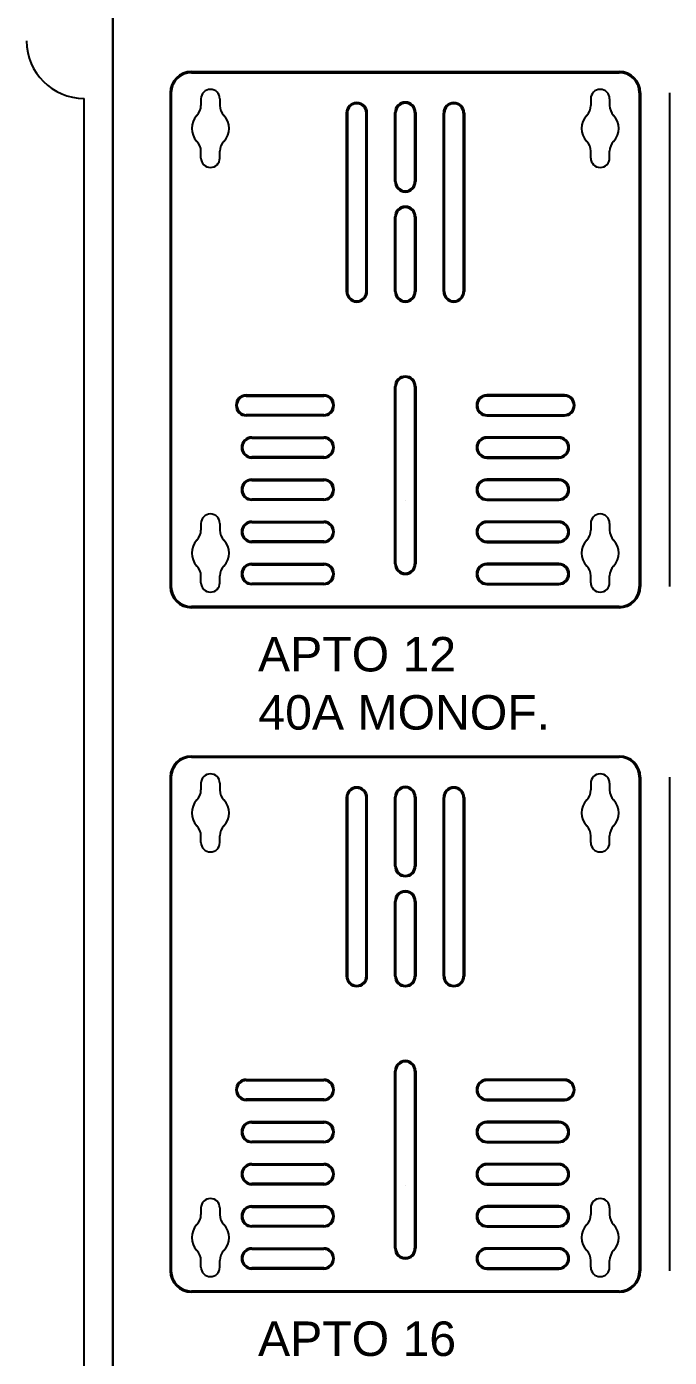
# Model space of a CAD drawing. Header units: millimetres. Extents: x 412 to 646, y 331 to 411.
# Drawn here: x 477.067 to 477.2907, y 363.8435 to 364.3068 of the extents above; entities that cross this region are included whole.
import ezdxf

# ---------------------------------------------------------------- set-up
doc = ezdxf.new("R2010")
doc.units = ezdxf.units.MM
doc.styles.add('ARIAL', font='arial.ttf')

msp = doc.modelspace()

# ---------------------------------------------------------------- linework, layer by layer
for p, q in [((477.0970169284686, 363.7417757689944), (477.0970169284686, 364.3117757689944)), ((477.0970169284686, 363.5517757689944), (477.0970169284686, 364.3117757689944)), ((477.0970169284686, 364.3117757689944), (477.0970169284686, 363.7417757689944)), ((477.124365767214, 364.2911394537767), (477.2732657672142, 364.2911394537767)), ((477.124365767214, 364.2907394537766), (477.2732657672142, 364.2907394537766)), ((477.1169657672143, 364.2837394537768), (477.1169657672143, 364.1118594537767)), ((477.1173657672142, 364.2837394537768), (477.1173657672142, 364.1118594537767)), ((477.2666513542068, 364.2849394870531), (477.2666513542068, 364.2849394870531)), ((477.2802657672142, 364.2837394537768), (477.2802657672142, 364.1118594537767)), ((477.2806657672141, 364.2837394537768), (477.2806657672141, 364.1118594537767)), ((477.2907241490096, 364.2837394537768), (477.2907241490096, 364.1118594537767)), ((477.0870169284686, 363.5817757689946), (477.0870169284686, 364.2817757689946)), ((477.1276951802218, 364.2816544870531), (477.1276951802218, 364.2793149980085)), ((477.1342651802216, 364.2816544870531), (477.1342651802216, 364.2793149980085)), ((477.2633663542066, 364.2816544870531), (477.2633663542066, 364.2793149980085)), ((477.2699363542068, 364.2816544870531), (477.2699363542068, 364.2793149980085)), ((477.1782657672142, 364.2766894537768), (477.1782657672142, 364.2145394537766)), ((477.1786657672143, 364.2766894537768), (477.1786657672143, 364.2145394537766)), ((477.185165767214, 364.2145394537766), (477.185165767214, 364.2766894537768)), ((477.1855657672141, 364.2145394537766), (477.1855657672141, 364.2766894537768)), ((477.195165767214, 364.2528394537768), (477.195165767214, 364.2768394537769)), ((477.1955657672144, 364.2528394537768), (477.1955657672144, 364.2768394537769)), ((477.2020657672143, 364.2768394537769), (477.2020657672143, 364.2528394537768)), ((477.2024657672142, 364.2768394537769), (477.2024657672142, 364.2528394537768)), ((477.2120657672141, 364.2145394537766), (477.2120657672141, 364.2766894537768)), ((477.2124657672142, 364.2145394537766), (477.2124657672142, 364.2766894537768)), ((477.2189657672144, 364.2766894537768), (477.2189657672144, 364.2145394537766)), ((477.2193657672141, 364.2766894537768), (477.2193657672141, 364.2145394537766)), ((477.1276951802218, 364.2610244870531), (477.1276951802218, 364.2633639760976)), ((477.1342651802216, 364.2610244870531), (477.1342651802216, 364.2633639760976)), ((477.2633663542066, 364.2610244870531), (477.2633663542066, 364.2633639760976)), ((477.2699363542068, 364.2610244870531), (477.2699363542068, 364.2633639760976)), ((477.195165767214, 364.2145394537766), (477.195165767214, 364.2405394537767)), ((477.1955657672144, 364.2145394537766), (477.1955657672144, 364.2405394537767)), ((477.2020657672143, 364.2405394537767), (477.2020657672143, 364.2145394537766)), ((477.2024657672142, 364.2405394537767), (477.2024657672142, 364.2145394537766)), ((477.1988157672143, 364.2112894537769), (477.1988157672143, 364.2112894537769)), ((477.1988157672143, 364.2112894537769), (477.1988157672143, 364.2112894537769)), ((477.1988157672143, 364.2112894537769), (477.1988157672143, 364.2112894537769)), ((477.1988157672143, 364.2104894537766), (477.1988157672143, 364.2104894537766)), ((477.1988157672143, 364.2104894537766), (477.1988157672143, 364.2104894537766)), ((477.1988157672143, 364.2104894537766), (477.1988157672143, 364.2104894537766)), ((477.195165767214, 364.1197394537766), (477.195165767214, 364.1814394537768)), ((477.1955657672144, 364.1197394537766), (477.1955657672144, 364.1814394537768)), ((477.2020657672143, 364.1814394537768), (477.2020657672143, 364.1197394537766)), ((477.2024657672142, 364.1814394537768), (477.2024657672142, 364.1197394537766)), ((477.1434657939511, 364.1785594490267), (477.1704157939513, 364.1785594490267)), ((477.1434657939511, 364.1781594490266), (477.1704157939513, 364.1781594490266)), ((477.2541657404773, 364.1785594490267), (477.2272157404774, 364.1785594490267)), ((477.2541657404773, 364.1781594490266), (477.2272157404774, 364.1781594490266)), ((477.1402157939511, 364.1749094490266), (477.1402157939511, 364.1749094490266)), ((477.1704157939513, 364.1716594490266), (477.1434657939511, 364.1716594490266)), ((477.1704157939513, 364.1712594490267), (477.1434657939511, 364.1712594490267)), ((477.173665793951, 364.1749094490266), (477.173665793951, 364.1749094490266)), ((477.2239657404772, 364.1749094490266), (477.2239657404772, 364.1749094490266)), ((477.2272157404774, 364.1716594490266), (477.2541657404773, 364.1716594490266)), ((477.2272157404774, 364.1712594490267), (477.2541657404773, 364.1712594490267)), ((477.2574157404773, 364.1749094490266), (477.2574157404773, 364.1749094490266)), ((477.1454157939512, 364.1638794490265), (477.1704157939513, 364.1638794490265)), ((477.1454157939512, 364.1634794490268), (477.1704157939513, 364.1634794490268)), ((477.2522157404773, 364.1638794490265), (477.2272157404774, 364.1638794490265)), ((477.2522157404773, 364.1634794490268), (477.2272157404774, 364.1634794490268)), ((477.1704157939513, 364.1569794490266), (477.1454157939512, 364.1569794490266)), ((477.2272157404774, 364.1569794490266), (477.2522157404773, 364.1569794490266)), ((477.1704157939513, 364.1565794490267), (477.1454157939512, 364.1565794490267)), ((477.2272157404774, 364.1565794490267), (477.2522157404773, 364.1565794490267)), ((477.1454157939512, 364.1491994490267), (477.1704157939513, 364.1491994490267)), ((477.1454157939512, 364.1487994490266), (477.1704157939513, 364.1487994490266)), ((477.2522157404773, 364.1491994490267), (477.2272157404774, 364.1491994490267)), ((477.2522157404773, 364.1487994490266), (477.2272157404774, 364.1487994490266)), ((477.1704157939513, 364.1422994490266), (477.1454157939512, 364.1422994490266)), ((477.1704157939513, 364.1418994490267), (477.1454157939512, 364.1418994490267)), ((477.1988157672143, 364.1416894537766), (477.1988157672143, 364.1416894537766)), ((477.1988157672143, 364.1416894537766), (477.1988157672143, 364.1416894537766)), ((477.1988157672143, 364.1416894537766), (477.1988157672143, 364.1416894537766)), ((477.2272157404774, 364.1422994490266), (477.2522157404773, 364.1422994490266)), ((477.2272157404774, 364.1418994490267), (477.2522157404773, 364.1418994490267)), ((477.1276951802218, 364.133804487053), (477.1276951802218, 364.1314649980083)), ((477.1309801802219, 364.137089487053), (477.1309801802219, 364.137089487053)), ((477.1342651802216, 364.133804487053), (477.1342651802216, 364.1314649980083)), ((477.1454157939512, 364.1345194490267), (477.1704157939513, 364.1345194490267)), ((477.1454157939512, 364.1341194490266), (477.1704157939513, 364.1341194490266)), ((477.2522157404773, 364.1345194490267), (477.2272157404774, 364.1345194490267)), ((477.2522157404773, 364.1341194490266), (477.2272157404774, 364.1341194490266)), ((477.2633663542066, 364.133804487053), (477.2633663542066, 364.1314649980083)), ((477.2666513542068, 364.137089487053), (477.2666513542068, 364.137089487053)), ((477.2699363542068, 364.133804487053), (477.2699363542068, 364.1314649980083)), ((477.1704157939513, 364.1276194490266), (477.1454157939512, 364.1276194490266)), ((477.1704157939513, 364.1272194490267), (477.1454157939512, 364.1272194490267)), ((477.2272157404774, 364.1276194490266), (477.2522157404773, 364.1276194490266)), ((477.2272157404774, 364.1272194490267), (477.2522157404773, 364.1272194490267)), ((477.1454157939512, 364.1198394490265), (477.1704157939513, 364.1198394490265)), ((477.2522157404773, 364.1198394490265), (477.2272157404774, 364.1198394490265)), ((477.1276951802218, 364.113174487053), (477.1276951802218, 364.1155139760978)), ((477.1342651802216, 364.113174487053), (477.1342651802216, 364.1155139760978)), ((477.1342651802216, 364.113174487053), (477.1342651802216, 364.1155139760978)), ((477.1454157939512, 364.1194394490268), (477.1704157939513, 364.1194394490268)), ((477.2522157404773, 364.1194394490268), (477.2272157404774, 364.1194394490268)), ((477.2633663542066, 364.113174487053), (477.2633663542066, 364.1155139760978)), ((477.2699363542068, 364.113174487053), (477.2699363542068, 364.1155139760978)), ((477.1704157939513, 364.1129394490266), (477.1454157939512, 364.1129394490266)), ((477.1704157939513, 364.1125394490265), (477.1454157939512, 364.1125394490265)), ((477.2272157404774, 364.1129394490266), (477.2522157404773, 364.1129394490266)), ((477.2272157404774, 364.1125394490265), (477.2522157404773, 364.1125394490265)), ((477.2732657672142, 364.1048594537768), (477.124365767214, 364.1048594537768)), ((477.2732657672142, 364.1044594537769), (477.124365767214, 364.1044594537769)), ((477.124365767214, 364.0528239737367), (477.2732657672142, 364.0528239737367)), ((477.124365767214, 364.0524239737366), (477.2732657672142, 364.0524239737366)), ((477.2666513542068, 364.0466240070128), (477.2666513542068, 364.0466240070128)), ((477.1169657672143, 364.0454239737365), (477.1169657672143, 363.8735439737364)), ((477.1173657672142, 364.0454239737365), (477.1173657672142, 363.8735439737364)), ((477.1276951802218, 364.0433390070128), (477.1276951802218, 364.0409995179683)), ((477.1342651802216, 364.0433390070128), (477.1342651802216, 364.0409995179683)), ((477.2633663542066, 364.0433390070128), (477.2633663542066, 364.0409995179683)), ((477.2699363542068, 364.0433390070128), (477.2699363542068, 364.0409995179683)), ((477.2802657672142, 364.0454239737365), (477.2802657672142, 363.8735439737364)), ((477.2806657672141, 364.0454239737365), (477.2806657672141, 363.8735439737364)), ((477.2907241490096, 364.0454239737365), (477.2907241490096, 363.8735439737364)), ((477.1782657672142, 364.0383739737368), (477.1782657672142, 363.9762239737364)), ((477.1786657672143, 364.0383739737368), (477.1786657672143, 363.9762239737364)), ((477.185165767214, 363.9762239737364), (477.185165767214, 364.0383739737368)), ((477.1855657672141, 363.9762239737364), (477.1855657672141, 364.0383739737368)), ((477.195165767214, 364.0145239737368), (477.195165767214, 364.0385239737367)), ((477.1955657672144, 364.0145239737368), (477.1955657672144, 364.0385239737367)), ((477.2020657672143, 364.0385239737367), (477.2020657672143, 364.0145239737368)), ((477.2024657672142, 364.0385239737367), (477.2024657672142, 364.0145239737368)), ((477.2120657672141, 363.9762239737364), (477.2120657672141, 364.0383739737368)), ((477.2124657672142, 363.9762239737364), (477.2124657672142, 364.0383739737368)), ((477.2189657672144, 364.0383739737368), (477.2189657672144, 363.9762239737364)), ((477.2193657672141, 364.0383739737368), (477.2193657672141, 363.9762239737364)), ((477.1276951802218, 364.0227090070128), (477.1276951802218, 364.0250484960574)), ((477.1342651802216, 364.0227090070128), (477.1342651802216, 364.0250484960574)), ((477.2633663542066, 364.0227090070128), (477.2633663542066, 364.0250484960574)), ((477.2699363542068, 364.0227090070128), (477.2699363542068, 364.0250484960574)), ((477.195165767214, 363.9762239737364), (477.195165767214, 364.0022239737365)), ((477.1955657672144, 363.9762239737364), (477.1955657672144, 364.0022239737365)), ((477.2020657672143, 364.0022239737365), (477.2020657672143, 363.9762239737364)), ((477.2024657672142, 364.0022239737365), (477.2024657672142, 363.9762239737364)), ((477.1988157672143, 363.9729739737367), (477.1988157672143, 363.9729739737367)), ((477.1988157672143, 363.9729739737367), (477.1988157672143, 363.9729739737367)), ((477.1988157672143, 363.9729739737367), (477.1988157672143, 363.9729739737367)), ((477.1988157672143, 363.9721739737369), (477.1988157672143, 363.9721739737369)), ((477.1988157672143, 363.9721739737369), (477.1988157672143, 363.9721739737369)), ((477.1988157672143, 363.9721739737369), (477.1988157672143, 363.9721739737369)), ((477.1434657939511, 363.9402439689865), (477.1704157939513, 363.9402439689865)), ((477.1434657939511, 363.9398439689866), (477.1704157939513, 363.9398439689866)), ((477.195165767214, 363.8814239737366), (477.195165767214, 363.9431239737365)), ((477.1955657672144, 363.8814239737366), (477.1955657672144, 363.9431239737365)), ((477.2020657672143, 363.9431239737365), (477.2020657672143, 363.8814239737366)), ((477.2024657672142, 363.9431239737365), (477.2024657672142, 363.8814239737366)), ((477.2541657404773, 363.9402439689865), (477.2272157404774, 363.9402439689865)), ((477.2541657404773, 363.9398439689866), (477.2272157404774, 363.9398439689866)), ((477.1402157939511, 363.9365939689864), (477.1402157939511, 363.9365939689864)), ((477.173665793951, 363.9365939689864), (477.173665793951, 363.9365939689864)), ((477.2239657404772, 363.9365939689864), (477.2239657404772, 363.9365939689864)), ((477.2574157404773, 363.9365939689864), (477.2574157404773, 363.9365939689864)), ((477.1704157939513, 363.9333439689866), (477.1434657939511, 363.9333439689866)), ((477.1704157939513, 363.9329439689865), (477.1434657939511, 363.9329439689865)), ((477.2272157404774, 363.9333439689866), (477.2541657404773, 363.9333439689866)), ((477.2272157404774, 363.9329439689865), (477.2541657404773, 363.9329439689865)), ((477.1454157939512, 363.9255639689865), (477.1704157939513, 363.9255639689865)), ((477.1454157939512, 363.9251639689866), (477.1704157939513, 363.9251639689866)), ((477.2522157404773, 363.9255639689865), (477.2272157404774, 363.9255639689865)), ((477.2522157404773, 363.9251639689866), (477.2272157404774, 363.9251639689866)), ((477.1704157939513, 363.9186639689864), (477.1454157939512, 363.9186639689864)), ((477.1704157939513, 363.9182639689867), (477.1454157939512, 363.9182639689867)), ((477.2272157404774, 363.9186639689864), (477.2522157404773, 363.9186639689864)), ((477.2272157404774, 363.9182639689867), (477.2522157404773, 363.9182639689867)), ((477.1454157939512, 363.9108839689865), (477.1704157939513, 363.9108839689865)), ((477.1454157939512, 363.9104839689863), (477.1704157939513, 363.9104839689863)), ((477.2522157404773, 363.9108839689865), (477.2272157404774, 363.9108839689865)), ((477.2522157404773, 363.9104839689863), (477.2272157404774, 363.9104839689863)), ((477.1704157939513, 363.9039839689866), (477.1454157939512, 363.9039839689866)), ((477.1704157939513, 363.9035839689865), (477.1454157939512, 363.9035839689865)), ((477.1988157672143, 363.9033739737366), (477.1988157672143, 363.9033739737366)), ((477.1988157672143, 363.9033739737366), (477.1988157672143, 363.9033739737366)), ((477.1988157672143, 363.9033739737366), (477.1988157672143, 363.9033739737366)), ((477.2272157404774, 363.9039839689866), (477.2522157404773, 363.9039839689866)), ((477.2272157404774, 363.9035839689865), (477.2522157404773, 363.9035839689865)), ((477.1309801802219, 363.898774007013), (477.1309801802219, 363.898774007013)), ((477.2666513542068, 363.898774007013), (477.2666513542068, 363.898774007013)), ((477.1276951802218, 363.895489007013), (477.1276951802218, 363.8931495179683)), ((477.1342651802216, 363.895489007013), (477.1342651802216, 363.8931495179683)), ((477.1454157939512, 363.8962039689867), (477.1704157939513, 363.8962039689867)), ((477.1454157939512, 363.8958039689866), (477.1704157939513, 363.8958039689866)), ((477.2522157404773, 363.8962039689867), (477.2272157404774, 363.8962039689867)), ((477.2522157404773, 363.8958039689866), (477.2272157404774, 363.8958039689866)), ((477.2633663542066, 363.895489007013), (477.2633663542066, 363.8931495179683)), ((477.2699363542068, 363.895489007013), (477.2699363542068, 363.8931495179683)), ((477.1704157939513, 363.8893039689864), (477.1454157939512, 363.8893039689864)), ((477.1704157939513, 363.8889039689865), (477.1454157939512, 363.8889039689865)), ((477.2272157404774, 363.8893039689864), (477.2522157404773, 363.8893039689864)), ((477.2272157404774, 363.8889039689865), (477.2522157404773, 363.8889039689865)), ((477.1454157939512, 363.8815239689865), (477.1704157939513, 363.8815239689865)), ((477.1454157939512, 363.8811239689866), (477.1704157939513, 363.8811239689866)), ((477.2522157404773, 363.8815239689865), (477.2272157404774, 363.8815239689865)), ((477.2522157404773, 363.8811239689866), (477.2272157404774, 363.8811239689866)), ((477.1276951802218, 363.8748590070128), (477.1276951802218, 363.8771984960575)), ((477.1342651802216, 363.8748590070128), (477.1342651802216, 363.8771984960575)), ((477.1342651802216, 363.8748590070128), (477.1342651802216, 363.8771984960575)), ((477.1704157939513, 363.8746239689866), (477.1454157939512, 363.8746239689866)), ((477.1704157939513, 363.8742239689865), (477.1454157939512, 363.8742239689865)), ((477.2272157404774, 363.8746239689866), (477.2522157404773, 363.8746239689866)), ((477.2272157404774, 363.8742239689865), (477.2522157404773, 363.8742239689865)), ((477.2633663542066, 363.8748590070128), (477.2633663542066, 363.8771984960575)), ((477.2699363542068, 363.8748590070128), (477.2699363542068, 363.8771984960575)), ((477.2732657672142, 363.8665439737366), (477.124365767214, 363.8665439737366)), ((477.2732657672142, 363.8661439737367), (477.124365767214, 363.8661439737367))]:
    msp.add_line(p, q)
for centre, radius, start, end in [((477.0870169284686, 364.3017757689944), 0.02, 180, 270), ((477.124365767214, 364.2837394537768), 0.007399999999999999, 90, 180), ((477.2732657672142, 364.2837394537768), 0.007399999999999999, 0, 90), ((477.124365767214, 364.2837394537768), 0.006999999999999999, 90, 180), ((477.2732657672142, 364.2837394537768), 0.006999999999999999, 0, 90), ((477.1309801802219, 364.2816544870531), 0.003285, 90, 180), ((477.1309801802219, 364.2816544870531), 0.003285, 0, 90), ((477.2666513542068, 364.2816544870531), 0.003285, 90, 180), ((477.2666513542068, 364.2816544870531), 0.003285, 0, 90), ((477.1226951802215, 364.2793149980085), 0.004999999999999999, 316.0903885714994, 0), ((477.1392651802215, 364.2793149980085), 0.004999999999999999, 180, 223.9096114285005), ((477.1819157672143, 364.2766894537768), 0.003649999999999999, 90, 180), ((477.1819157672143, 364.2766894537768), 0.003249999999999999, 90, 180), ((477.1819157672143, 364.2766894537768), 0.003649999999999999, 0, 90), ((477.1819157672143, 364.2766894537768), 0.003249999999999999, 0, 90), ((477.1988157672143, 364.2768394537769), 0.003649999999999999, 90, 180), ((477.1988157672143, 364.2768394537769), 0.003249999999999999, 90, 180), ((477.1988157672143, 364.2768394537769), 0.003649999999999999, 0, 90), ((477.1988157672143, 364.2768394537769), 0.003249999999999999, 0, 90), ((477.2157157672142, 364.2766894537768), 0.003649999999999999, 90, 180), ((477.2157157672142, 364.2766894537768), 0.003249999999999999, 90, 180), ((477.2157157672142, 364.2766894537768), 0.003649999999999999, 0, 90), ((477.2157157672142, 364.2766894537768), 0.003249999999999999, 0, 90), ((477.2583663542067, 364.2793149980085), 0.004999999999999999, 316.0903885714994, 0), ((477.2749363542067, 364.2793149980085), 0.004999999999999999, 180, 223.9096114285005), ((477.1309801802219, 364.2713394870528), 0.006499999999999999, 136.0903885714995, 223.9096114285005), ((477.1309801802219, 364.2713394870528), 0.006499999999999999, 316.0903885714994, 43.90961142850053), ((477.2666513542068, 364.2713394870528), 0.006499999999999999, 136.0903885714995, 223.9096114285005), ((477.2666513542068, 364.2713394870528), 0.006499999999999999, 316.0903885714994, 43.90961142850053), ((477.1226951802215, 364.2633639760976), 0.004999999999999999, 0, 43.90961142850053), ((477.1392651802215, 364.2633639760976), 0.004999999999999999, 136.0903885714995, 180), ((477.2583663542067, 364.2633639760976), 0.004999999999999999, 0, 43.90961142850053), ((477.2749363542067, 364.2633639760976), 0.004999999999999999, 136.0903885714995, 180), ((477.1309801802219, 364.2610244870531), 0.003285, 180, 270), ((477.1309801802219, 364.2610244870531), 0.003285, 270, 0), ((477.2666513542068, 364.2610244870531), 0.003285, 180, 270), ((477.2666513542068, 364.2610244870531), 0.003285, 270, 0), ((477.1988157672143, 364.2528394537768), 0.003649999999999999, 180, 270), ((477.1988157672143, 364.2528394537768), 0.003249999999999999, 180, 270), ((477.1988157672143, 364.2528394537768), 0.003649999999999999, 270, 0), ((477.1988157672143, 364.2528394537768), 0.003249999999999999, 270, 0), ((477.1988157672143, 364.2405394537767), 0.003649999999999999, 90, 180), ((477.1988157672143, 364.2405394537767), 0.003249999999999999, 90, 180), ((477.1988157672143, 364.2405394537767), 0.003649999999999999, 0, 90), ((477.1988157672143, 364.2405394537767), 0.003249999999999999, 0, 90), ((477.1819157672143, 364.2145394537766), 0.003649999999999999, 180, 270), ((477.1819157672143, 364.2145394537766), 0.003249999999999999, 180, 270), ((477.1819157672143, 364.2145394537766), 0.003249999999999999, 270, 0), ((477.1819157672143, 364.2145394537766), 0.003649999999999999, 270, 0), ((477.1988157672143, 364.2145394537766), 0.003649999999999999, 180, 270), ((477.1988157672143, 364.2145394537766), 0.003249999999999999, 180, 270), ((477.1988157672143, 364.2145394537766), 0.003649999999999999, 270, 0), ((477.1988157672143, 364.2145394537766), 0.003249999999999999, 270, 0), ((477.2157157672142, 364.2145394537766), 0.003649999999999999, 180, 270), ((477.2157157672142, 364.2145394537766), 0.003249999999999999, 180, 270), ((477.2157157672142, 364.2145394537766), 0.003249999999999999, 270, 0), ((477.2157157672142, 364.2145394537766), 0.003649999999999999, 270, 0), ((477.1988157672143, 364.1814394537768), 0.003649999999999999, 90, 180), ((477.1988157672143, 364.1814394537768), 0.003249999999999999, 90, 180), ((477.1988157672143, 364.1814394537768), 0.003649999999999999, 0, 90), ((477.1988157672143, 364.1814394537768), 0.003249999999999999, 0, 90), ((477.1434657939511, 364.1749094490266), 0.003649999999999999, 90, 180), ((477.1434657939511, 364.1749094490266), 0.003249999999999999, 90, 180), ((477.1704157939513, 364.1749094490266), 0.003649999999999999, 0, 90), ((477.1704157939513, 364.1749094490266), 0.003249999999999999, 0, 90), ((477.2272157404774, 364.1749094490266), 0.003649999999999999, 90, 180), ((477.2272157404774, 364.1749094490266), 0.003249999999999999, 90, 180), ((477.2541657404773, 364.1749094490266), 0.003649999999999999, 0, 90), ((477.2541657404773, 364.1749094490266), 0.003249999999999999, 0, 90), ((477.1434657939511, 364.1749094490266), 0.003649999999999999, 180, 270), ((477.1434657939511, 364.1749094490266), 0.003249999999999999, 180, 270), ((477.1704157939513, 364.1749094490266), 0.003649999999999999, 270, 0), ((477.1704157939513, 364.1749094490266), 0.003249999999999999, 270, 0), ((477.2272157404774, 364.1749094490266), 0.003649999999999999, 180, 270), ((477.2272157404774, 364.1749094490266), 0.003249999999999999, 180, 270), ((477.2541657404773, 364.1749094490266), 0.003249999999999999, 270, 0), ((477.2541657404773, 364.1749094490266), 0.003649999999999999, 270, 0), ((477.1454157939512, 364.1602294490266), 0.003649999999999999, 90, 180), ((477.1454157939512, 364.1602294490266), 0.003249999999999999, 90, 180), ((477.1704157939513, 364.1602294490266), 0.003649999999999999, 0, 90), ((477.1704157939513, 364.1602294490266), 0.003249999999999999, 0, 90), ((477.2272157404774, 364.1602294490266), 0.003649999999999999, 90, 180), ((477.2272157404774, 364.1602294490266), 0.003249999999999999, 90, 180), ((477.2522157404773, 364.1602294490266), 0.003649999999999999, 0, 90), ((477.2522157404773, 364.1602294490266), 0.003249999999999999, 0, 90), ((477.1454157939512, 364.1602294490266), 0.003649999999999999, 180, 270), ((477.1454157939512, 364.1602294490266), 0.003249999999999999, 180, 270), ((477.1704157939513, 364.1602294490266), 0.003249999999999999, 270, 0), ((477.1704157939513, 364.1602294490266), 0.003649999999999999, 270, 0), ((477.2272157404774, 364.1602294490266), 0.003649999999999999, 180, 270), ((477.2272157404774, 364.1602294490266), 0.003249999999999999, 180, 270), ((477.2522157404773, 364.1602294490266), 0.003649999999999999, 270, 0), ((477.2522157404773, 364.1602294490266), 0.003249999999999999, 270, 0), ((477.1454157939512, 364.1455494490268), 0.003649999999999999, 90, 180), ((477.1454157939512, 364.1455494490268), 0.003249999999999999, 90, 180), ((477.1704157939513, 364.1455494490268), 0.003649999999999999, 0, 90), ((477.1704157939513, 364.1455494490268), 0.003249999999999999, 0, 90), ((477.2272157404774, 364.1455494490268), 0.003649999999999999, 90, 180), ((477.2272157404774, 364.1455494490268), 0.003249999999999999, 90, 180), ((477.2522157404773, 364.1455494490268), 0.003649999999999999, 0, 90), ((477.2522157404773, 364.1455494490268), 0.003249999999999999, 0, 90), ((477.1454157939512, 364.1455494490268), 0.003649999999999999, 180, 270), ((477.1454157939512, 364.1455494490268), 0.003249999999999999, 180, 270), ((477.1704157939513, 364.1455494490268), 0.003649999999999999, 270, 0), ((477.1704157939513, 364.1455494490268), 0.003249999999999999, 270, 0), ((477.2272157404774, 364.1455494490268), 0.003649999999999999, 180, 270), ((477.2272157404774, 364.1455494490268), 0.003249999999999999, 180, 270), ((477.2522157404773, 364.1455494490268), 0.003649999999999999, 270, 0), ((477.2522157404773, 364.1455494490268), 0.003249999999999999, 270, 0), ((477.1309801802219, 364.133804487053), 0.003285, 90, 180), ((477.1309801802219, 364.133804487053), 0.003285, 0, 90), ((477.1454157939512, 364.1308694490266), 0.003649999999999999, 90, 180), ((477.1454157939512, 364.1308694490266), 0.003249999999999999, 90, 180), ((477.1704157939513, 364.1308694490266), 0.003649999999999999, 0, 90), ((477.1704157939513, 364.1308694490266), 0.003249999999999999, 0, 90), ((477.2272157404774, 364.1308694490266), 0.003649999999999999, 90, 180), ((477.2272157404774, 364.1308694490266), 0.003249999999999999, 90, 180), ((477.2522157404773, 364.1308694490266), 0.003649999999999999, 0, 90), ((477.2522157404773, 364.1308694490266), 0.003249999999999999, 0, 90), ((477.2666513542068, 364.133804487053), 0.003285, 90, 180), ((477.2666513542068, 364.133804487053), 0.003285, 0, 90), ((477.1226951802215, 364.1314649980083), 0.004999999999999999, 316.0903885714994, 0), ((477.1392651802215, 364.1314649980083), 0.004999999999999999, 180, 223.9096114285005), ((477.1454157939512, 364.1308694490266), 0.003649999999999999, 180, 270), ((477.1454157939512, 364.1308694490266), 0.003249999999999999, 180, 270), ((477.1704157939513, 364.1308694490266), 0.003649999999999999, 270, 0), ((477.1704157939513, 364.1308694490266), 0.003249999999999999, 270, 0), ((477.2272157404774, 364.1308694490266), 0.003649999999999999, 180, 270), ((477.2272157404774, 364.1308694490266), 0.003249999999999999, 180, 270), ((477.2522157404773, 364.1308694490266), 0.003649999999999999, 270, 0), ((477.2522157404773, 364.1308694490266), 0.003249999999999999, 270, 0), ((477.2583663542067, 364.1314649980083), 0.004999999999999999, 316.0903885714994, 0), ((477.2749363542067, 364.1314649980083), 0.004999999999999999, 180, 223.9096114285005), ((477.1309801802219, 364.123489487053), 0.006499999999999999, 136.0903885714995, 223.9096114285005), ((477.1309801802219, 364.123489487053), 0.006499999999999999, 316.0903885714994, 43.90961142850053), ((477.2666513542068, 364.123489487053), 0.006499999999999999, 136.0903885714995, 223.9096114285005), ((477.2666513542068, 364.123489487053), 0.006499999999999999, 316.0903885714994, 43.90961142850053), ((477.1454157939512, 364.1161894490268), 0.003649999999999999, 90, 180), ((477.1704157939513, 364.1161894490268), 0.003649999999999999, 0, 90), ((477.1988157672143, 364.1197394537766), 0.003649999999999999, 180, 270), ((477.1988157672143, 364.1197394537766), 0.003249999999999999, 180, 270), ((477.1988157672143, 364.1197394537766), 0.003249999999999999, 270, 0), ((477.1988157672143, 364.1197394537766), 0.003649999999999999, 270, 0), ((477.2272157404774, 364.1161894490268), 0.003649999999999999, 90, 180), ((477.2522157404773, 364.1161894490268), 0.003649999999999999, 0, 90), ((477.1226951802215, 364.1155139760978), 0.004999999999999999, 0, 43.90961142850053), ((477.1392651802215, 364.1155139760978), 0.004999999999999999, 136.0903885714995, 180), ((477.1454157939512, 364.1161894490268), 0.003649999999999999, 180, 270), ((477.1454157939512, 364.1161894490268), 0.003249999999999999, 90, 180), ((477.1454157939512, 364.1161894490268), 0.003249999999999999, 180, 270), ((477.1704157939513, 364.1161894490268), 0.003249999999999999, 0, 90), ((477.1704157939513, 364.1161894490268), 0.003649999999999999, 270, 0), ((477.1704157939513, 364.1161894490268), 0.003249999999999999, 270, 0), ((477.2272157404774, 364.1161894490268), 0.003649999999999999, 180, 270), ((477.2272157404774, 364.1161894490268), 0.003249999999999999, 90, 180), ((477.2272157404774, 364.1161894490268), 0.003249999999999999, 180, 270), ((477.2522157404773, 364.1161894490268), 0.003249999999999999, 0, 90), ((477.2522157404773, 364.1161894490268), 0.003649999999999999, 270, 0), ((477.2522157404773, 364.1161894490268), 0.003249999999999999, 270, 0), ((477.2583663542067, 364.1155139760978), 0.004999999999999999, 0, 43.90961142850053), ((477.2749363542067, 364.1155139760978), 0.004999999999999999, 136.0903885714995, 180), ((477.124365767214, 364.1118594537767), 0.007399999999999999, 180, 270), ((477.124365767214, 364.1118594537767), 0.006999999999999999, 180, 270), ((477.1309801802219, 364.113174487053), 0.003285, 180, 270), ((477.1309801802219, 364.113174487053), 0.003285, 270, 0), ((477.2666513542068, 364.113174487053), 0.003285, 180, 270), ((477.2666513542068, 364.113174487053), 0.003285, 270, 0), ((477.2732657672142, 364.1118594537767), 0.006999999999999999, 270, 0), ((477.2732657672142, 364.1118594537767), 0.007399999999999999, 270, 0), ((477.124365767214, 364.0454239737365), 0.007399999999999999, 90, 180), ((477.124365767214, 364.0454239737365), 0.006999999999999999, 90, 180), ((477.2732657672142, 364.0454239737365), 0.007399999999999999, 0, 90), ((477.2732657672142, 364.0454239737365), 0.006999999999999999, 0, 90), ((477.1309801802219, 364.0433390070128), 0.003285, 90, 180), ((477.1309801802219, 364.0433390070128), 0.003285, 0, 90), ((477.2666513542068, 364.0433390070128), 0.003285, 90, 180), ((477.2666513542068, 364.0433390070128), 0.003285, 0, 90), ((477.1226951802215, 364.0409995179683), 0.004999999999999999, 316.0903885714994, 0), ((477.1392651802215, 364.0409995179683), 0.004999999999999999, 180, 223.9096114285005), ((477.1819157672143, 364.0383739737368), 0.003649999999999999, 90, 180), ((477.1819157672143, 364.0383739737368), 0.003249999999999999, 90, 180), ((477.1819157672143, 364.0383739737368), 0.003649999999999999, 0, 90), ((477.1819157672143, 364.0383739737368), 0.003249999999999999, 0, 90), ((477.1988157672143, 364.0385239737367), 0.003649999999999999, 90, 180), ((477.1988157672143, 364.0385239737367), 0.003249999999999999, 90, 180), ((477.1988157672143, 364.0385239737367), 0.003649999999999999, 0, 90), ((477.1988157672143, 364.0385239737367), 0.003249999999999999, 0, 90), ((477.2157157672142, 364.0383739737368), 0.003649999999999999, 90, 180), ((477.2157157672142, 364.0383739737368), 0.003249999999999999, 90, 180), ((477.2157157672142, 364.0383739737368), 0.003649999999999999, 0, 90), ((477.2157157672142, 364.0383739737368), 0.003249999999999999, 0, 90), ((477.2583663542067, 364.0409995179683), 0.004999999999999999, 316.0903885714994, 0), ((477.2749363542067, 364.0409995179683), 0.004999999999999999, 180, 223.9096114285005), ((477.1309801802219, 364.0330240070128), 0.006499999999999999, 136.0903885714995, 223.9096114285005), ((477.1309801802219, 364.0330240070128), 0.006499999999999999, 316.0903885714994, 43.90961142850053), ((477.2666513542068, 364.0330240070128), 0.006499999999999999, 136.0903885714995, 223.9096114285005), ((477.2666513542068, 364.0330240070128), 0.006499999999999999, 316.0903885714994, 43.90961142850053), ((477.1226951802215, 364.0250484960574), 0.004999999999999999, 0, 43.90961142850053), ((477.1392651802215, 364.0250484960574), 0.004999999999999999, 136.0903885714995, 180), ((477.2583663542067, 364.0250484960574), 0.004999999999999999, 0, 43.90961142850053), ((477.2749363542067, 364.0250484960574), 0.004999999999999999, 136.0903885714995, 180), ((477.1309801802219, 364.0227090070128), 0.003285, 180, 270), ((477.1309801802219, 364.0227090070128), 0.003285, 270, 0), ((477.2666513542068, 364.0227090070128), 0.003285, 180, 270), ((477.2666513542068, 364.0227090070128), 0.003285, 270, 0), ((477.1988157672143, 364.0145239737368), 0.003649999999999999, 180, 270), ((477.1988157672143, 364.0145239737368), 0.003249999999999999, 180, 270), ((477.1988157672143, 364.0145239737368), 0.003649999999999999, 270, 0), ((477.1988157672143, 364.0145239737368), 0.003249999999999999, 270, 0), ((477.1988157672143, 364.0022239737365), 0.003649999999999999, 90, 180), ((477.1988157672143, 364.0022239737365), 0.003249999999999999, 90, 180), ((477.1988157672143, 364.0022239737365), 0.003649999999999999, 0, 90), ((477.1988157672143, 364.0022239737365), 0.003249999999999999, 0, 90), ((477.1819157672143, 363.9762239737364), 0.003649999999999999, 180, 270), ((477.1819157672143, 363.9762239737364), 0.003249999999999999, 180, 270), ((477.1819157672143, 363.9762239737364), 0.003249999999999999, 270, 0), ((477.1819157672143, 363.9762239737364), 0.003649999999999999, 270, 0), ((477.1988157672143, 363.9762239737364), 0.003649999999999999, 180, 270), ((477.1988157672143, 363.9762239737364), 0.003249999999999999, 180, 270), ((477.1988157672143, 363.9762239737364), 0.003649999999999999, 270, 0), ((477.1988157672143, 363.9762239737364), 0.003249999999999999, 270, 0), ((477.2157157672142, 363.9762239737364), 0.003649999999999999, 180, 270), ((477.2157157672142, 363.9762239737364), 0.003249999999999999, 180, 270), ((477.2157157672142, 363.9762239737364), 0.003249999999999999, 270, 0), ((477.2157157672142, 363.9762239737364), 0.003649999999999999, 270, 0), ((477.1988157672143, 363.9431239737365), 0.003649999999999999, 90, 180), ((477.1988157672143, 363.9431239737365), 0.003249999999999999, 90, 180), ((477.1988157672143, 363.9431239737365), 0.003649999999999999, 0, 90), ((477.1988157672143, 363.9431239737365), 0.003249999999999999, 0, 90), ((477.1434657939511, 363.9365939689864), 0.003649999999999999, 90, 180), ((477.1434657939511, 363.9365939689864), 0.003249999999999999, 90, 180), ((477.1704157939513, 363.9365939689864), 0.003649999999999999, 0, 90), ((477.1704157939513, 363.9365939689864), 0.003249999999999999, 0, 90), ((477.2272157404774, 363.9365939689864), 0.003649999999999999, 90, 180), ((477.2272157404774, 363.9365939689864), 0.003249999999999999, 90, 180), ((477.2541657404773, 363.9365939689864), 0.003649999999999999, 0, 90), ((477.2541657404773, 363.9365939689864), 0.003249999999999999, 0, 90), ((477.1434657939511, 363.9365939689864), 0.003649999999999999, 180, 270), ((477.1434657939511, 363.9365939689864), 0.003249999999999999, 180, 270), ((477.1704157939513, 363.9365939689864), 0.003649999999999999, 270, 0), ((477.1704157939513, 363.9365939689864), 0.003249999999999999, 270, 0), ((477.2272157404774, 363.9365939689864), 0.003649999999999999, 180, 270), ((477.2272157404774, 363.9365939689864), 0.003249999999999999, 180, 270), ((477.2541657404773, 363.9365939689864), 0.003249999999999999, 270, 0), ((477.2541657404773, 363.9365939689864), 0.003649999999999999, 270, 0), ((477.1454157939512, 363.9219139689866), 0.003649999999999999, 90, 180), ((477.1454157939512, 363.9219139689866), 0.003249999999999999, 90, 180), ((477.1704157939513, 363.9219139689866), 0.003649999999999999, 0, 90), ((477.1704157939513, 363.9219139689866), 0.003249999999999999, 0, 90), ((477.2272157404774, 363.9219139689866), 0.003649999999999999, 90, 180), ((477.2272157404774, 363.9219139689866), 0.003249999999999999, 90, 180), ((477.2522157404773, 363.9219139689866), 0.003649999999999999, 0, 90), ((477.2522157404773, 363.9219139689866), 0.003249999999999999, 0, 90), ((477.1454157939512, 363.9219139689866), 0.003649999999999999, 180, 270), ((477.1454157939512, 363.9219139689866), 0.003249999999999999, 180, 270), ((477.1704157939513, 363.9219139689866), 0.003249999999999999, 270, 0), ((477.1704157939513, 363.9219139689866), 0.003649999999999999, 270, 0), ((477.2272157404774, 363.9219139689866), 0.003649999999999999, 180, 270), ((477.2272157404774, 363.9219139689866), 0.003249999999999999, 180, 270), ((477.2522157404773, 363.9219139689866), 0.003649999999999999, 270, 0), ((477.2522157404773, 363.9219139689866), 0.003249999999999999, 270, 0), ((477.1454157939512, 363.9072339689866), 0.003649999999999999, 90, 180), ((477.1454157939512, 363.9072339689866), 0.003649999999999999, 180, 270), ((477.1454157939512, 363.9072339689866), 0.003249999999999999, 90, 180), ((477.1454157939512, 363.9072339689866), 0.003249999999999999, 180, 270), ((477.1704157939513, 363.9072339689866), 0.003649999999999999, 0, 90), ((477.1704157939513, 363.9072339689866), 0.003249999999999999, 0, 90), ((477.1704157939513, 363.9072339689866), 0.003649999999999999, 270, 0), ((477.1704157939513, 363.9072339689866), 0.003249999999999999, 270, 0), ((477.2272157404774, 363.9072339689866), 0.003649999999999999, 90, 180), ((477.2272157404774, 363.9072339689866), 0.003649999999999999, 180, 270), ((477.2272157404774, 363.9072339689866), 0.003249999999999999, 90, 180), ((477.2272157404774, 363.9072339689866), 0.003249999999999999, 180, 270), ((477.2522157404773, 363.9072339689866), 0.003649999999999999, 0, 90), ((477.2522157404773, 363.9072339689866), 0.003249999999999999, 0, 90), ((477.2522157404773, 363.9072339689866), 0.003649999999999999, 270, 0), ((477.2522157404773, 363.9072339689866), 0.003249999999999999, 270, 0), ((477.1309801802219, 363.895489007013), 0.003285, 90, 180), ((477.1309801802219, 363.895489007013), 0.003285, 0, 90), ((477.2666513542068, 363.895489007013), 0.003285, 90, 180), ((477.2666513542068, 363.895489007013), 0.003285, 0, 90), ((477.1226951802215, 363.8931495179683), 0.004999999999999999, 316.0903885714994, 0), ((477.1392651802215, 363.8931495179683), 0.004999999999999999, 180, 223.9096114285005), ((477.1454157939512, 363.8925539689866), 0.003649999999999999, 90, 180), ((477.1454157939512, 363.8925539689866), 0.003249999999999999, 90, 180), ((477.1704157939513, 363.8925539689866), 0.003649999999999999, 0, 90), ((477.1704157939513, 363.8925539689866), 0.003249999999999999, 0, 90), ((477.2272157404774, 363.8925539689866), 0.003649999999999999, 90, 180), ((477.2272157404774, 363.8925539689866), 0.003249999999999999, 90, 180), ((477.2522157404773, 363.8925539689866), 0.003649999999999999, 0, 90), ((477.2522157404773, 363.8925539689866), 0.003249999999999999, 0, 90), ((477.2583663542067, 363.8931495179683), 0.004999999999999999, 316.0903885714994, 0), ((477.2749363542067, 363.8931495179683), 0.004999999999999999, 180, 223.9096114285005), ((477.1309801802219, 363.885174007013), 0.006499999999999999, 136.0903885714995, 223.9096114285005), ((477.1309801802219, 363.885174007013), 0.006499999999999999, 316.0903885714994, 43.90961142850053), ((477.1454157939512, 363.8925539689866), 0.003649999999999999, 180, 270), ((477.1454157939512, 363.8925539689866), 0.003249999999999999, 180, 270), ((477.1704157939513, 363.8925539689866), 0.003649999999999999, 270, 0), ((477.1704157939513, 363.8925539689866), 0.003249999999999999, 270, 0), ((477.2272157404774, 363.8925539689866), 0.003649999999999999, 180, 270), ((477.2272157404774, 363.8925539689866), 0.003249999999999999, 180, 270), ((477.2522157404773, 363.8925539689866), 0.003649999999999999, 270, 0), ((477.2522157404773, 363.8925539689866), 0.003249999999999999, 270, 0), ((477.2666513542068, 363.885174007013), 0.006499999999999999, 136.0903885714995, 223.9096114285005), ((477.2666513542068, 363.885174007013), 0.006499999999999999, 316.0903885714994, 43.90961142850053), ((477.1226951802215, 363.8771984960575), 0.004999999999999999, 0, 43.90961142850053), ((477.1392651802215, 363.8771984960575), 0.004999999999999999, 136.0903885714995, 180), ((477.1454157939512, 363.8778739689866), 0.003649999999999999, 90, 180), ((477.1454157939512, 363.8778739689866), 0.003249999999999999, 90, 180), ((477.1704157939513, 363.8778739689866), 0.003649999999999999, 0, 90), ((477.1704157939513, 363.8778739689866), 0.003249999999999999, 0, 90), ((477.1988157672143, 363.8814239737366), 0.003649999999999999, 180, 270), ((477.1988157672143, 363.8814239737366), 0.003249999999999999, 180, 270), ((477.1988157672143, 363.8814239737366), 0.003249999999999999, 270, 0), ((477.1988157672143, 363.8814239737366), 0.003649999999999999, 270, 0), ((477.2272157404774, 363.8778739689866), 0.003649999999999999, 90, 180), ((477.2272157404774, 363.8778739689866), 0.003249999999999999, 90, 180), ((477.2522157404773, 363.8778739689866), 0.003649999999999999, 0, 90), ((477.2522157404773, 363.8778739689866), 0.003249999999999999, 0, 90), ((477.2583663542067, 363.8771984960575), 0.004999999999999999, 0, 43.90961142850053), ((477.2749363542067, 363.8771984960575), 0.004999999999999999, 136.0903885714995, 180), ((477.1309801802219, 363.8748590070128), 0.003285, 180, 270), ((477.1309801802219, 363.8748590070128), 0.003285, 270, 0), ((477.1454157939512, 363.8778739689866), 0.003649999999999999, 180, 270), ((477.1454157939512, 363.8778739689866), 0.003249999999999999, 180, 270), ((477.1704157939513, 363.8778739689866), 0.003649999999999999, 270, 0), ((477.1704157939513, 363.8778739689866), 0.003249999999999999, 270, 0), ((477.2272157404774, 363.8778739689866), 0.003649999999999999, 180, 270), ((477.2272157404774, 363.8778739689866), 0.003249999999999999, 180, 270), ((477.2522157404773, 363.8778739689866), 0.003649999999999999, 270, 0), ((477.2522157404773, 363.8778739689866), 0.003249999999999999, 270, 0), ((477.2666513542068, 363.8748590070128), 0.003285, 180, 270), ((477.2666513542068, 363.8748590070128), 0.003285, 270, 0), ((477.124365767214, 363.8735439737364), 0.007399999999999999, 180, 270), ((477.124365767214, 363.8735439737364), 0.006999999999999999, 180, 270), ((477.2732657672142, 363.8735439737364), 0.006999999999999999, 270, 0), ((477.2732657672142, 363.8735439737364), 0.007399999999999999, 270, 0)]:
    msp.add_arc(centre, radius, start, end)

# ---------------------------------------------------------------- texts
at = {"style": 'ARIAL'}
for s, p in [('APTO 12', (477.147558417277, 364.0822719057572)), ('40A MONOF.', (477.147683333328, 364.0620220736551)), ('APTO 16', (477.147558417277, 363.8439564257172))]:
    msp.add_text(s, height=0.012, dxfattribs=at).set_placement(p)

doc.saveas('drawing.dxf')
